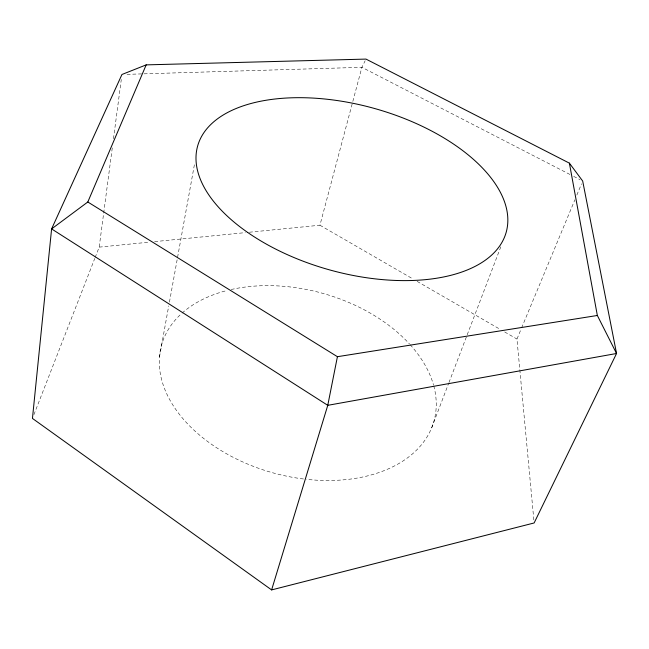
<?xml version="1.0" encoding="UTF-8"?>
<svg xmlns="http://www.w3.org/2000/svg" width="649" height="649" viewBox="0 0 649 649"><rect width="100%" height="100%" fill="white"/><g stroke="black" fill="none" stroke-linecap="round" stroke-linejoin="round"><path stroke-width="0.49" stroke-dasharray="3.25 2.43" d="M95.152 257.483L99.192 247.131L112.293 147.761M113.478 138.732L121.29 79.511M159.484 356.885L168.716 305.939M169.446 302.109L194.765 162.688M249.37 232.228L319.933 225.227L352.569 102.396M352.829 101.422L361.899 67.309L365.168 60.738M431.674 427.805L448.605 383.47M448.97 382.529L500.858 246.685M33.918 414.662L94.786 258.424M533.843 519.946L516.961 339.054L521.236 328.767M521.626 327.834L574.909 199.738M576.847 195.057L581.512 183.837M99.192 247.131L149.586 242.126M154.624 241.631L245.338 232.626M127.017 74.343L361.899 67.309L570.065 174.532M573.667 176.39L579.979 179.643M319.933 225.227L412.756 278.851M417.129 281.382L500.322 329.441M504.703 331.972L516.961 339.054M433.735 385.822A141.409 93.14 15.6 0 1 306.409 479.319M303.44 478.97A141.409 93.14 15.6 0 1 177.566 411.92A141.409 93.14 15.6 0 1 181.371 313.751M182.109 313.094A141.409 93.14 15.6 0 1 227.255 290.444M231.158 289.511A141.409 93.14 15.6 0 1 409.535 344.011M410.192 344.733A141.409 93.14 15.6 0 1 433.475 384.873"/><path stroke-width="0.97" d="M569.384 163.142L597.348 315.479L616.55 353.494L327.769 405.325L51.604 228.91L87.81 201.993L337.415 356.699L327.769 405.325L271.615 589.909L32.45 418.427L51.604 228.91L121.955 74.489L146.179 64.876L365.987 59.091L569.384 163.142L582.68 181.03L616.55 353.494L534.127 522.964L271.615 589.909M87.81 201.993L146.179 64.876M337.415 356.699L597.348 315.479M247.699 232.464A160.181 83.77 15.6 0 0 504.46 237.258A160.181 83.77 15.6 0 0 303.586 97.723A160.181 83.77 15.6 0 0 247.699 232.464"/></g></svg>
